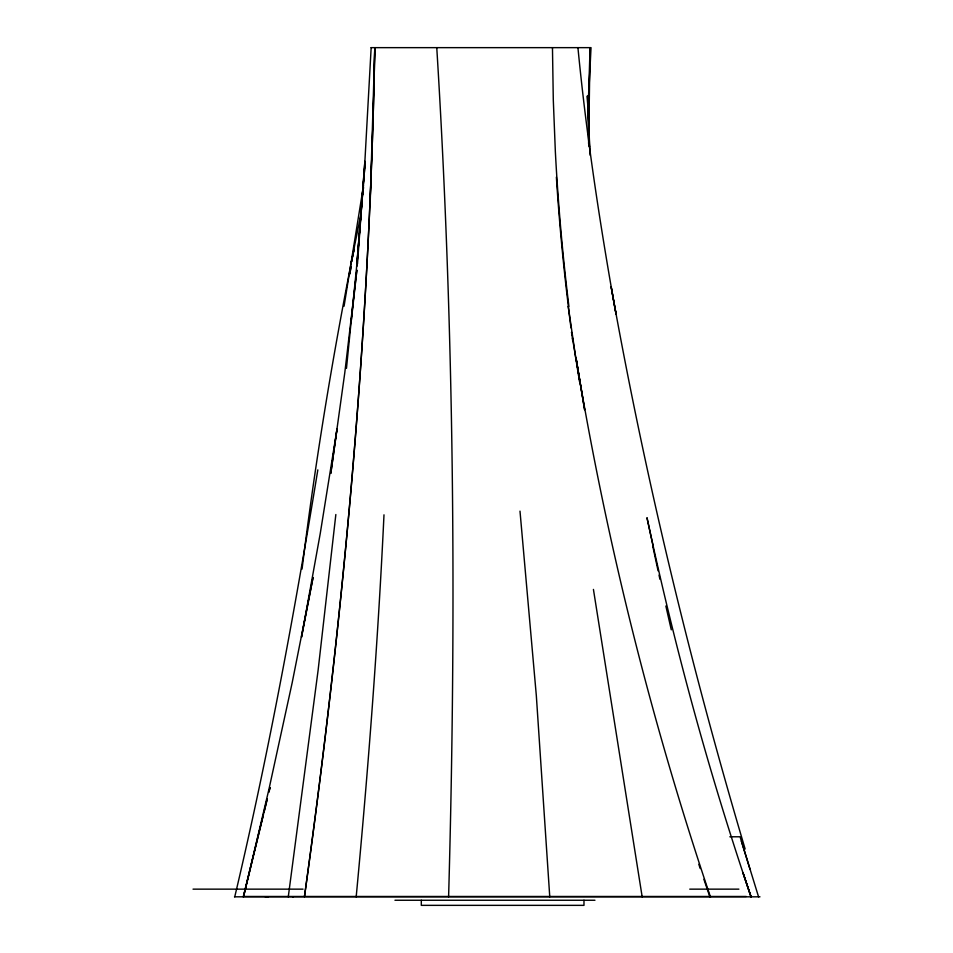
<?xml version="1.0" encoding="UTF-8"?>
<svg xmlns="http://www.w3.org/2000/svg" width="953" height="953" viewBox="0 0 953 953"><rect width="100%" height="100%" fill="white"/><g stroke="black" fill="none" stroke-linecap="round" stroke-linejoin="round"><path stroke-width="1.43" d="M374.779 47.65C369.716 331.847 343.556 615.388 304.424 896.821C343.616 615.388 369.74 331.858 374.779 47.65L370.205 202.048M448.601 896.821C456.558 613.78 454.307 330.31 436.76 47.65M371.158 47.65L364.999 159.306L357.482 263.91M383.988 514.823C377.96 642.37 368.192 769.714 356.184 896.821M364.928 161.283L356.827 266.209L365.082 163.404L356.434 268.782L346.463 368.358M335.849 514.525L318.111 670.257L288.282 896.821M351.18 321.792L355.898 278.919M356.231 275.953L356.875 270.044L344.783 372.778L330.798 473.415L337.028 428.957L320.256 533.454L301.517 637.2L313.049 577.482L292.178 682.729L268.996 789.024L243.492 896.821L263.373 814.922M302.053 569.072C316.503 451.365 336.349 334.372 360.151 218.213L360.746 215.307M344.069 306.199L363.534 185.454M349.87 273.761L351.002 266.757L349.775 274.047M317.825 469.889C294.465 612.993 268.162 755.693 234.748 896.821M264.076 812.039L267.221 799.114M243.277 896.821L267.185 799.114M371.134 47.65L591.027 47.65L588.501 98.195L590.074 47.65L588.656 143.748L588.418 96.527L589.43 147.048L587.346 95.908L590.133 155.22M729.831 836.782L740.076 836.782L758.564 896.821M193.03 889.149L303.066 889.149M689.746 889.149L738.885 889.149M243.015 896.475L746.259 896.475M292.619 896.821L293.274 896.821M234.486 896.821L759.97 896.821M265.244 896.821L268.436 896.821M394.959 900.251L594.958 900.251M710.569 896.821L710.414 896.821C651.375 721.588 606.418 541.661 576.208 359.233L584.63 409.766L576.017 357.744M703.886 879.297L709.854 896.821M751.035 896.821L742.983 872.745L751.035 896.821C708.806 772.669 674.414 645.931 646.98 517.705L653.293 546.808M698.811 864.3L700.217 868.517M741.351 841.082L749.916 868.957M745.127 849.016C690.306 664.205 644.931 476.524 611.135 286.722L616.115 314.335L614.84 307.64C599.568 221.441 586.357 134.814 577.935 47.65M593.433 589.419L642.167 896.821M576.041 359.769L577.613 369.859M578.066 372.742L578.519 375.625M578.971 378.508L579.424 381.391M571.931 335.111L571.538 332.228L575.815 358.328L568.238 306.318L570.99 327.903M572.336 337.993L572.729 340.876M519.993 511.142L536.325 695.583L549.762 896.821M552.466 47.65L553.288 99.72L555.349 151.563A1243.546 657.665 78.2 0 0 568.929 306.58M583.975 900.251L583.975 905.35L421.309 905.35L421.309 900.251M671.293 629.826A2522.281 1270.099 75.9 0 1 665.861 606.013M659.929 579.281A2522.281 1270.099 75.9 0 1 659.011 575.064M658.082 570.835A2522.281 1270.099 75.9 0 1 652.924 546.843M568.369 306.33A1242.116 653.591 78.3 0 1 556.385 177.115M363.486 187.61L361.89 197.831L363.474 187.61M352.979 254.487L351.443 261.932L354.051 249.448L352.979 254.487M270.009 787.619L268.96 791.919L270.009 787.619"/></g></svg>
